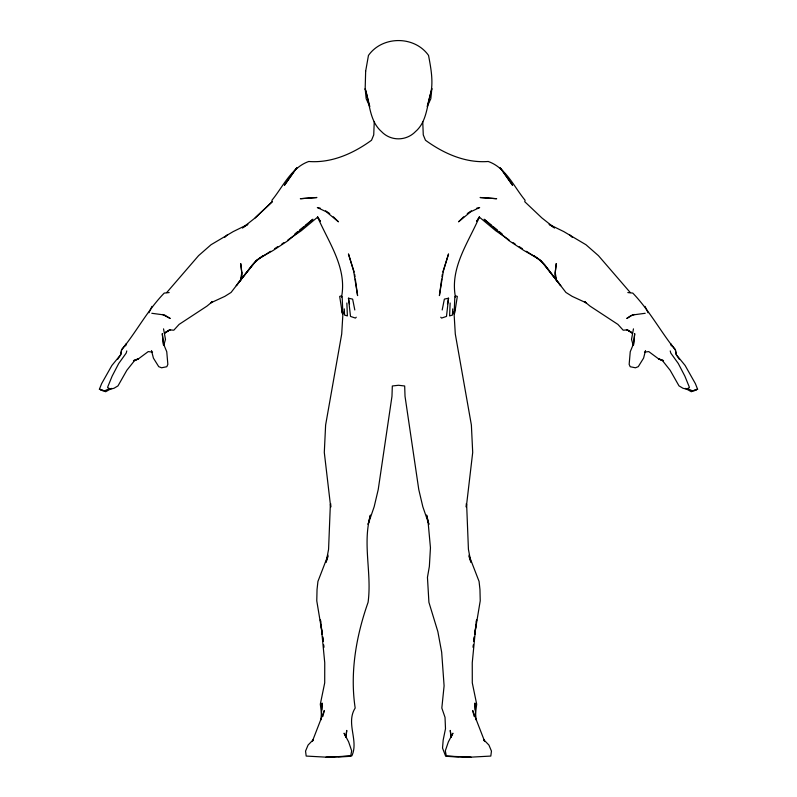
<?xml version="1.0" encoding="UTF-8"?>
<svg xmlns="http://www.w3.org/2000/svg" width="797" height="797" viewBox="0 0 797 797"><rect width="100%" height="100%" fill="white"/><g stroke="black" fill="none" stroke-linecap="round" stroke-linejoin="round"><path stroke-width="1.2" d="M330.705 503.684L330.695 507.141L324.299 452.447L325.624 425.02L341.704 334.013L343.019 311.976M330.366 504.292L328.573 549.332L326.132 562.234L327.965 556.535M374.251 121.652L373.733 134.912L371.532 140.242C353.469 153.422 331.582 163.255 308.768 161.482C291.005 167.768 283.194 186.578 271.916 200.266L272.255 201.701L255.13 217.92L242.467 227.942L247.877 224.395L233.182 231.608L211.056 244.719L198.573 255.648L166.703 292.589M321.829 709.978L322.108 703.054L320.932 719.85M450.136 303.019L449.618 315.921L452.427 315.084L452.726 308.877M341.534 297.112C347.253 267.613 328.513 242.467 317.545 216.834L320.115 220.938M454.728 313.082L457.319 296.424L455.675 295.876L454.838 296.653L454.131 313.918L454.997 308.16M633.585 344.971L634.721 333.654L633.485 343.886L630.248 351.736L629.152 364.378L630.208 366.73L635.438 367.786L638.267 366.66L643.587 358.122L645.51 350.55M442.196 309.973L444.367 299.114L448.552 298.198L446.489 316.419L441.558 318.083L440.751 317.216M475.351 714.59L476.686 704.209L472.292 682.86L472.252 662.755L475.958 624.609M472.99 647.254L473.298 644.883M473.757 641.326L474.374 636.594M474.683 634.223L480.232 600.818L479.963 589.551L479.067 581.412L468.945 555.22M473.866 640.678L474.354 636.992M474.673 634.532L476.616 619.787L476.287 622.188M441.677 279.089L439.406 295.597L443.371 271.07L448.552 253.924L442.843 272.056M442.006 276.728L442.325 274.367M345.669 737.155L346.755 730.421L346.037 737.364L344.065 733.21L348.628 741.877L351.676 750.824L350.63 756.333L325.973 757.15L306.187 756.064L305.55 751.093L308.09 745.046L313.311 739.676L312.314 741.469L324.329 710.486L322.855 716.393M633.456 328.862L631.523 339.392L633.147 344.981M447.466 303.996L448.552 298.198M126.773 350.929L126.215 353.061L118.703 363.512L112.128 376.154L107.555 387.382L110.275 389.165L113.981 388.278L117.996 385.878L126.843 370.286L134.364 360.822L138.459 358.839L148.232 351.597L152.556 352.105M163.853 344.981L165.477 339.392L163.544 328.862M125.657 345.848L126.434 343.696C139.236 326.7 149.467 308.27 164.222 293.087L169.183 292.569M328.055 555.22L317.933 581.412L317.037 589.551L316.768 600.818L322.317 634.223M148.989 312.743L151.958 306.367M476.885 220.938L479.455 216.834C468.487 242.467 449.747 267.613 455.466 297.112M476.815 221.148L479.366 217.113L495.774 230.771L509.114 239.957M117.518 359.497L120.765 354.685L121.552 350.072L126.434 343.696L121.652 349.544L120.706 354.665L111.889 365.464L101.627 383.626L99.426 389.175L104.447 390.988L109.169 388.607M241.401 279.03L236.261 285.685L256.186 260.609L263.329 255.468M242.866 277.127L256.186 260.609L270.562 251.314M356.249 317.216L355.442 318.083L350.511 316.419L348.448 298.198L352.633 299.114L354.804 309.973M224.724 237.367L227.105 235.005M463.685 216.784L458.554 221.815L470.648 211.813L479.655 207.529L476.576 208.276M169.602 329.908L164.501 333.295L169.602 329.908L173.826 330.187L179.086 324.409L206.921 306.148L212.4 301.625L210.637 302.92L224.824 296.374L231.08 292.439L252.42 264.753L259.463 258.208L273.042 250.517L287.896 240.734L312.892 219.235L305.311 225.412M255.13 217.92L272.136 201.84M294.88 233.91L297.729 231.598M299.622 230.044L303.408 226.956M281.849 244.012L283.862 242.657M287.886 239.957L301.226 230.771L317.634 217.113L320.185 221.148M467.281 213.576L471.416 210.826M274.666 248.654L277.745 246.671M693.529 390.44L691.378 391.745L685.271 388.368M111.729 388.368L105.622 391.745L103.471 390.44M165.846 331.99L170.568 329.649M133.478 360.862L138.459 358.839L134.065 360.264M634.492 314.466L630.706 315.781L626.771 318.481L632.479 314.994L645.191 313.291M644.444 352.105L648.768 351.597L658.541 358.839L662.636 360.822L670.157 370.286L679.004 385.878L683.019 388.278L686.725 389.165L689.445 387.382L684.872 376.154L678.297 363.512L670.785 353.061L670.227 350.929M627.398 329.908L632.499 333.295L627.398 329.908L623.174 330.187L617.914 324.409L590.079 306.148L584.599 301.625L586.363 302.92L572.176 296.374L565.92 292.439L544.58 264.753L540.814 260.609L533.671 255.468M325.973 757.15L334.76 756.771M451.331 737.155L450.245 730.421L450.963 737.364L452.935 733.21L448.372 741.877L445.324 750.824L446.37 756.333L471.027 757.15L490.813 756.064L491.45 751.093L488.91 745.046L483.689 739.676L484.686 741.469L472.671 710.486L474.145 716.393M338.327 756.622L351.856 755.845C358.989 740.513 345.559 723.297 355.173 708.045C349.813 672.439 356.179 636.016 368.084 602.323C372.03 573.272 362.266 543.943 370.446 515.081L368.084 524.386L374.172 506.743L378.226 489.557L391.975 396.308L392.323 385.987L398.5 385.27L404.677 385.987L405.025 396.308L418.774 489.557L422.828 506.743L428.916 524.386L426.564 515.041L427.999 520.989L430.45 547.738L429.364 566.428L427.451 577.367L428.916 602.323L437.862 631.652L441.668 652.215L444.098 685.838L441.827 708.045L445.025 717.36L445.493 728.747L443.172 740.094L442.534 748.074L445.613 756.104L458.673 756.622M331.193 756.911L350.421 756.363M446.579 756.363L471.027 757.15M462.24 756.771L465.807 756.911M627.817 292.569L632.778 293.087C649.296 310.222 660.484 331.393 675.448 350.072L676.235 354.685L679.482 359.497M151.809 313.291L164.521 314.994L170.229 318.481L162.508 314.466M320.424 208.276L317.345 207.529L326.352 211.813L338.446 221.815L333.315 216.784M662.935 360.264L658.541 358.839L663.522 360.862M626.432 329.649L631.154 331.99M630.297 292.589L598.427 255.648L585.944 244.719L563.818 231.608L549.123 224.395L554.533 227.942L541.87 217.92L524.745 201.701L525.084 200.266C513.806 186.578 505.995 167.768 488.232 161.482C465.418 163.255 443.53 153.422 425.468 140.242L423.267 134.912L422.749 121.652M687.831 388.607L692.553 390.988L697.574 389.175L695.373 383.626L685.111 365.464L676.294 354.665L675.348 349.544L670.566 343.696L671.343 345.848M519.255 246.671L522.334 248.654M526.438 251.314L540.814 260.609L560.739 285.685L555.599 279.03M325.584 210.826L329.719 213.576M513.138 242.657L515.151 244.012M491.689 225.412L484.108 219.235L509.104 240.734L523.958 250.517L537.537 258.208L544.58 264.753L554.134 277.127M493.592 226.956L497.378 230.044M499.271 231.598L502.12 233.91M569.895 235.005L572.276 237.367M342.272 313.082L342.869 313.918L342.162 296.653L341.325 295.876L339.681 296.424L342.272 313.082L342.003 308.16M645.042 306.367L648.011 312.743M469.034 556.535L470.868 562.234L468.427 549.332L466.634 504.292M354.157 272.056L348.448 253.924L353.629 271.07L357.594 295.597L355.323 279.089M151.49 350.55L153.413 358.122L158.733 366.66L161.562 367.786L166.792 366.73L167.848 364.378L166.752 351.736L163.515 343.886L162.279 333.654L163.415 344.971M348.448 298.198L349.534 303.996M354.675 274.367L354.994 276.728M320.713 622.188L320.384 619.767L322.327 634.532M321.042 624.609L324.748 662.755L324.708 682.86L320.314 704.209L321.649 714.59M322.646 636.992L323.134 640.678M322.626 636.594L323.243 641.326M323.702 644.883L324.01 647.254M476.068 719.85L474.892 703.054L475.171 709.978M453.981 311.976L455.296 334.013L471.376 425.02L472.701 452.447L466.305 507.141L466.295 503.684M344.274 308.877L344.573 315.084L347.382 315.921L346.864 303.019M365.654 71.202L365.175 88.726L366.182 98.758L369.828 106.589L365.175 88.726C369.828 103.132 369.32 120.905 381.504 131.585C390.729 141.318 406.221 141.189 415.496 131.585C426.923 121.772 426.903 105.473 431.057 92.024C433.229 79.929 430.778 67.386 428.547 55.431C414.579 35.606 382.421 35.606 368.453 55.431L365.654 71.202M431.825 88.726L430.818 98.758L427.172 106.589L431.825 88.726M556.276 263.588L555.23 272.853L556.724 281.152L554.881 275.104L556.276 263.588M241.77 272.853L240.276 281.152L242.119 275.104L240.724 263.588L241.77 272.853M294.462 170.897L284.419 185.293L296.793 167.828L294.462 170.897M697.574 389.175L693.898 390.749L697.574 389.175M309.027 198.055L300.33 198.712L316.897 197.517L309.027 198.055M487.973 198.055L480.103 197.517L496.67 198.712L487.973 198.055M103.102 390.749L99.426 389.175L103.102 390.749M502.538 170.897L500.207 167.828L512.581 185.293L502.538 170.897"/></g></svg>
